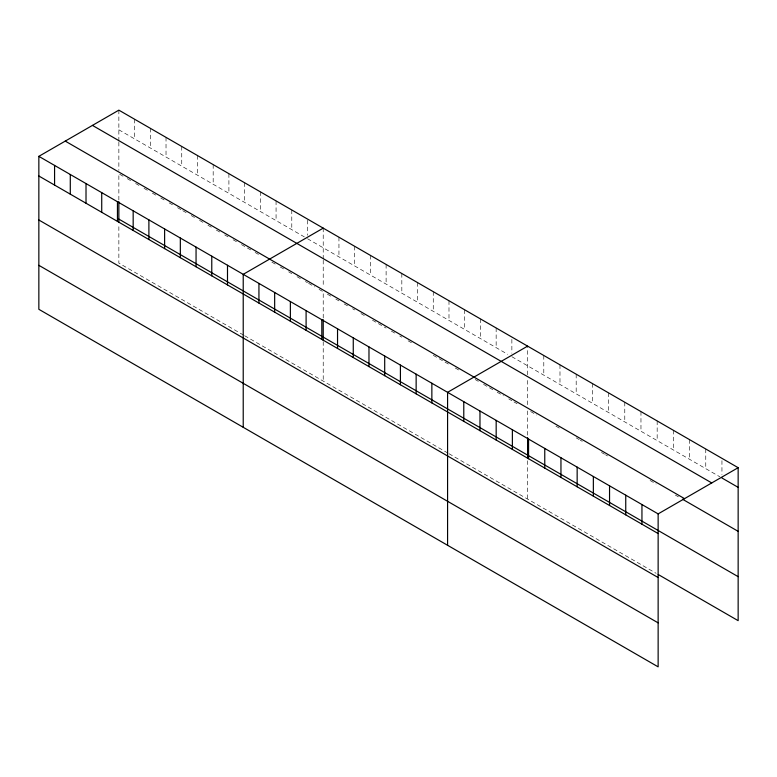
<?xml version="1.0" encoding="UTF-8"?>
<svg xmlns="http://www.w3.org/2000/svg" width="777" height="777" viewBox="0 0 777 777"><rect width="100%" height="100%" fill="white"/><g stroke="black" fill="none" stroke-linecap="round" stroke-linejoin="round"><path stroke-width="0.58" stroke-dasharray="3.88 2.91" d="M118.862 142.22L118.862 170.416M118.862 141.093L118.862 110.149M323.222 260.208L323.222 287.276M323.222 259.081L323.222 228.137M527.593 374.815L527.593 346.134M118.862 129.808L304.361 236.907M307.507 238.724L507.682 354.293M511.868 356.711L719.929 476.835M123.048 176.224L118.862 173.795L118.862 200.524M127.243 178.642L131.439 181.06M135.625 183.479L139.821 185.897M144.017 188.325L148.203 190.744M152.399 193.162L156.585 195.581M160.781 197.999L164.977 200.427M169.163 202.846L173.358 205.264M177.554 207.682L181.74 210.101M182.789 210.713L186.985 213.131M191.171 215.55L195.367 217.968M199.563 220.386L203.749 222.814M207.945 225.233L212.131 227.651M216.327 230.07L220.522 232.488M224.708 234.916L228.904 237.335M233.1 239.753L237.286 242.171M241.482 244.59L250.913 250.039M255.109 252.457L259.295 254.875M271.872 262.14L276.068 264.559M280.254 266.977L284.45 269.405M288.646 271.824L291.783 273.64M297.028 276.661L301.214 279.079M305.41 281.507L307.507 282.711M308.556 283.314L314.84 286.946M319.036 289.365L323.222 291.793L323.222 318.521M327.418 294.211L331.614 296.629M335.8 299.048L338.947 300.864M344.182 303.894L348.378 306.313M352.573 308.731L354.671 309.945M360.955 313.568L365.151 315.996M372.484 320.231L386.111 328.098M391.346 331.119L395.542 333.537M399.728 335.955L401.826 337.169M408.119 340.802L412.305 343.22M433.265 355.322L448.989 364.394M455.273 368.026L459.469 370.444M475.194 379.526L478.331 381.342M483.576 384.362L493.007 389.811M497.202 392.23L503.486 395.862M508.731 398.883L511.868 400.699M513.966 401.913L517.113 403.729M530.633 411.528L536.703 415.035M555.934 426.146L559.984 428.477M576.184 437.83L579.215 439.588M580.234 440.17L582.255 441.336M601.485 452.447L604.525 454.195M605.536 454.778L607.565 455.953M650.077 480.497L656.157 484.003M675.388 495.104L678.428 496.862M243.58 335.11L118.862 263.112L118.862 224.757M244.619 335.722L447.94 453.108M448.989 453.71L656.157 573.319M721.95 460.654L721.95 474.533M705.759 448.989L705.759 468.648M689.558 439.646L689.558 459.304M673.368 430.293L673.368 449.951M657.167 420.94L657.167 440.598M640.967 411.587L640.967 431.245M624.776 402.233L624.776 421.892M608.576 392.89L608.576 412.548M592.375 383.537L592.375 403.195M576.184 374.184L576.184 393.842M559.984 364.831L559.984 384.489M543.793 355.477L543.793 375.136M527.593 380.448L527.593 406.39M527.593 410.936L527.593 436.509M527.593 460.742L527.593 499.087M511.868 339.364L511.868 353.244M496.153 327.981L496.153 347.64M480.429 318.9L480.429 338.558M464.714 309.829L464.714 329.487M448.989 300.748L448.989 320.406M433.265 291.676L433.265 311.334M417.55 282.595L417.55 302.253M401.826 273.523L401.826 293.182M386.111 264.442L386.111 284.1M370.386 255.371L370.386 275.029M354.671 246.29L354.671 265.948M338.947 237.218L338.947 256.876M323.222 341.627L323.222 381.099M307.507 220.221L307.507 235.256M291.783 209.984L291.783 229.652M276.068 200.913L276.068 220.571M260.344 191.841L260.344 211.499M244.619 182.76L244.619 202.418M228.904 173.689L228.904 193.347M213.18 164.607L213.18 184.266M197.465 155.536L197.465 175.194M181.74 146.455L181.74 166.113M166.025 137.383L166.025 157.041M150.301 128.302L150.301 147.96M134.576 119.231L134.576 138.889"/><path stroke-width="1.17" d="M738.15 467.696L658.138 513.888L658.138 666.851L38.85 309.304L38.85 156.342L118.862 110.149L738.15 467.696L738.15 620.658L658.177 574.485M323.222 228.137L243.22 274.339L243.22 427.292M527.593 346.134L447.581 392.327L447.581 545.279M721.95 478.001L738.15 487.354M92.453 125.398L711.751 482.935M65.249 141.103L684.547 498.649M682.478 499.203L738.15 531.342M38.85 156.342L658.138 513.888M118.862 219.124L738.15 576.67M38.85 176L658.138 533.546M38.85 219.998L658.138 577.534M38.85 265.316L658.138 622.863M641.948 504.535L641.948 524.193M625.747 495.182L625.747 514.85M609.547 485.839L609.547 505.497M593.356 476.486L593.356 496.144M577.156 467.132L577.156 486.79M560.955 457.779L560.955 477.437M544.764 448.426L544.764 468.094M528.564 439.083L528.564 458.741M527.593 437.665L527.593 458.488M512.373 429.73L512.373 449.388M496.173 420.376L496.173 440.035M479.972 411.023L479.972 430.681M463.782 401.68L463.782 421.338M431.857 383.246L431.857 402.904M416.142 374.174L416.142 393.832M400.417 365.093L400.417 384.751M384.702 356.021L384.702 375.68M368.978 346.94L368.978 366.598M353.263 337.869L353.263 357.527M337.539 328.788L337.539 348.446M323.222 319.677L323.222 340.491M321.814 319.716L321.814 339.374M306.099 310.635L306.099 330.293M290.375 301.563L290.375 321.222M274.66 292.482L274.66 312.15M258.935 283.411L258.935 303.069M227.496 265.258L227.496 284.916M211.771 256.187L211.771 275.845M196.057 247.105L196.057 266.764M180.332 238.034L180.332 257.692M164.617 228.953L164.617 248.611M148.893 219.881L148.893 239.539M133.168 210.8L133.168 230.458M118.862 201.69L118.862 222.504M117.453 201.729L117.453 221.387M101.729 192.647L101.729 212.306M86.014 183.576L86.014 203.234M70.289 174.495L70.289 194.153M54.575 165.423L54.575 185.081"/></g></svg>
